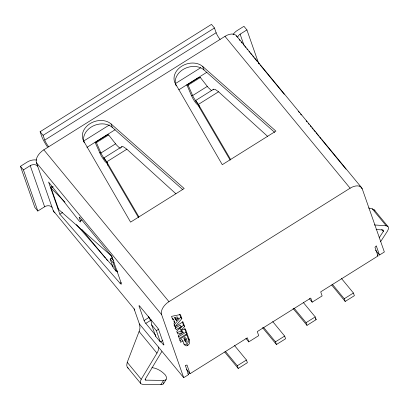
<?xml version="1.0" encoding="UTF-8"?>
<svg xmlns="http://www.w3.org/2000/svg" width="409" height="409" viewBox="0 0 409 409"><rect width="100%" height="100%" fill="white"/><g stroke="black" fill="none" stroke-linecap="round" stroke-linejoin="round"><path stroke-width="0.61" d="M236.944 36.636A11.677 6.953 -39.5 0 0 224.981 36.345L43.824 149.822A11.677 6.953 -39.5 0 0 36.462 162.762L53.262 210.732L134.075 308.785L139.362 323.887L139.965 327.169A13.84 9.632 -41.8 0 1 139.101 331.494L127.24 362.328L126.754 365.063A8.001 5.568 -41.8 0 0 128.242 368.238M158.441 347.036L158.441 349.588A13.84 6.702 -37.6 0 1 156.949 353.156L141.223 379.291L140.333 381.541A8.001 3.875 -37.6 0 0 141.141 383.893L142.864 384.368L160.906 384.624A9.652 3.952 31.1 0 0 163.835 382.42M161.836 351.525L145.451 378.831A2.004 0.971 -37.6 0 0 145.272 379.854L145.88 380.155L163.564 380.406C167.987 380.871 166.785 375.482 164.219 373.862A10.235 4.192 31.1 0 0 155.006 368.248L151.933 367.584M160.906 384.624L163.564 380.406M121.309 147.281L121.974 146.642L123.544 146.857L126.862 149.224L175.875 193.754M213.007 89.842L213.672 89.208L215.236 89.418L218.554 91.785L267.568 136.32M379.189 237.787L383.335 231.412A2.004 0.971 -37.6 0 0 383.586 230.364L383.029 230.016L376.116 229.505M380.564 241.724L387.425 231.177L388.453 228.892A8.001 3.875 -37.6 0 0 387.86 226.402L374.261 209.899L372.262 208.846L368.565 207.971M163.344 383.898L166.187 379.598M173.937 325.14L180.676 317.231L179.643 314.281M175.108 326.556L181.841 318.647L180.4 314.521L171.545 316.377L172.746 319.807L173.667 319.562L174.638 322.333L173.907 323.125L175.108 326.556L174.331 325.61M176.371 320.446L178.35 318.299L177.184 316.883L174.684 317.553L175.205 319.03L176.371 320.446L175.855 318.974L174.684 317.553M121.974 146.642L104.004 157.9L104.167 158.631L101.57 154.382L96.406 142.598L95.149 142.455L101.299 156.105L105.016 161.519L107.306 163.518L107.296 162.966M213.672 89.208L195.696 100.466L195.86 101.192L193.263 96.943L188.099 85.159L186.841 85.016C190.395 92.025 192.414 101.084 198.999 106.084M175.052 328.315L180.083 325.165L181.248 326.581L176.744 331.224L177.721 334.01L183.273 332.348L182.102 330.932L177.107 332.425M182.209 321.617L183.457 325.175L179.827 328.841L180.993 330.257L185.425 328.877L187.087 333.621L179.29 338.504L178.242 335.498L183.273 332.348M180.993 330.257L184.628 326.592L182.961 321.847L175.17 326.73L176.223 329.731L181.248 326.581M117.097 270.697L116.136 271.218L113.16 267.614L110.159 259.045L112.224 257.471M112.071 256.504L58.61 209.449L51.161 188.171L53.17 186.657M116.136 271.218L113.135 262.655L114.05 262.005M182.91 340.912C183.329 343.039 184.934 347.42 187.823 345.354C191.795 342.854 188.212 337.568 187.373 334.439L179.582 339.322L180.635 342.338L182.91 340.912L181.744 339.496L179.924 340.636M47.51 146.969A11.35 1.953 57.9 0 1 41.779 136.488L40.113 131.724L211.489 24.376L214.464 27.986L216.136 32.751A5.527 0.951 57.9 0 0 220.088 39.412M48.712 146.759A5.527 0.951 57.9 0 1 44.755 140.098L43.088 135.333L214.464 27.986M44.755 140.098L216.136 32.751M52.066 207.307A5.527 4.341 -19.3 0 0 44.622 206.77L37.822 211.029L34.847 207.419L20.45 166.305L27.25 162.046A11.35 8.906 -19.3 0 1 36.698 160.026M37.822 211.029L23.425 169.914L30.225 165.655A5.527 4.341 -19.3 0 1 37.664 166.187M237.68 37.229A5.527 4.341 -19.3 0 1 240.114 34.177L246.913 29.918L243.943 26.309L237.138 30.568A11.35 8.906 -19.3 0 0 233.094 34.622M83.416 141.212L109.351 124.965M175.256 83.681L200.65 67.776M86.943 147.378L115.031 129.781M178.784 89.847L206.872 72.25M95.149 142.455L107.373 134.796L108.63 134.939L116.534 145.011L119.198 147.623L120.497 148.247M186.841 85.016L199.065 77.357L200.328 77.5L208.227 87.572L211.581 90.614M96.406 142.598L108.63 134.939M188.099 85.159L200.328 77.5M115.573 143.83L100.931 153.002L99.673 152.859M207.266 86.396L192.624 95.568L191.366 95.42M52.086 186.376L50.465 187.388A11.754 9.847 -16.1 0 0 51.156 188.176M126.862 149.224L106.713 161.841L107.843 165.175L138.467 217.537M218.554 91.785L198.406 104.402L199.541 107.736L230.16 160.098M82.01 219.909L80.389 220.921L79.274 217.736A2.377 0.409 57.9 0 1 80.006 217.823L110.681 255.047A2.377 0.409 57.9 0 1 112.383 257.915L121.212 283.115A4.576 0.787 57.9 0 1 120.031 283.217L59.852 214.183L62.551 212.491M120.031 283.217L121.11 282.542M379.491 255.032L376.275 245.845A11.677 6.953 -39.5 0 1 374.966 247.261L378.008 255.957L320.702 291.857L322.128 295.927L312.195 302.149L310.768 298.079L257.281 331.587L258.703 335.656L248.769 341.878L247.348 337.808L190.037 373.708L186.99 365.007A11.677 6.953 -39.5 0 1 185.338 365.447L188.554 374.634L183.692 377.681L161.606 314.608A11.677 6.953 -39.5 0 1 168.963 301.673L350.124 188.196A11.677 6.953 -39.5 0 1 362.267 188.917L384.353 251.985L379.491 255.032L375.482 250.165M155.461 335.109L145.803 323.391A2.377 0.409 57.9 0 1 144.101 320.523L148.958 317.476L148.539 316.28M145.803 323.391L150.66 320.344A2.377 0.409 57.9 0 1 148.958 317.476M162.879 340.385L160.333 341.975L156.361 330.625L158.907 329.03M181.095 331.561L182.102 330.932M178.641 336.76L185.916 332.205L184.669 328.642M183.917 338.136L185.078 337.41L186.243 338.826L187.133 341.357A0.695 0.414 -39.5 0 1 186.693 342.129A0.695 0.414 -39.5 0 1 185.972 342.082L184.802 340.666L183.917 338.136L185.088 339.552L185.972 342.082M185.088 339.552L186.243 338.826M246.453 360.012L247.394 362.701L238.222 368.443L237.281 365.753L246.453 360.012L234.521 345.533M284.659 336.08L285.6 338.77L276.433 344.511L275.487 341.822L284.659 336.08L272.726 321.597M315.221 316.934L316.167 319.623L306.995 325.365L306.055 322.675L315.221 316.934L303.289 302.456M353.432 293.002L354.373 295.692L345.201 301.433L344.26 298.744L353.432 293.002L341.495 278.519M186.785 334.685L188.493 339.94L188.293 342.082A2.597 1.549 -39.5 0 1 186.657 343.933L185.221 344.485L183.871 344.066M175.855 318.974L178.35 318.299M374.301 224.93L386.244 225.814L387.86 226.402M202.762 66.503L275.901 131.1L222.276 164.689L175.389 83.651A16.539 12.981 -19.3 0 1 181.744 66.181A16.539 12.981 -19.3 0 1 202.762 66.503L203.953 69.908L274.7 132.393M111.069 123.942L184.203 188.534L130.578 222.128L83.692 141.085A16.539 12.981 -19.3 0 1 90.052 123.62A16.539 12.981 -19.3 0 1 111.069 123.942L112.26 127.347L182.532 189.408M195.696 100.466L198.406 104.402L230.604 159.469M104.004 157.9L106.713 161.841L138.912 216.908M51.161 188.171L65.031 202.153M76.411 224.561L113.191 266.75M116.534 270.584L117.787 272.021M236.468 35.854L361.612 187.7M239.153 39.535L239.965 40.522M241.187 41.999L242 42.986M244.843 46.437L245.656 47.424M246.872 48.901L247.685 49.888M248.907 51.37L249.72 52.352M250.533 53.339L251.75 54.821M252.563 55.803L253.784 57.286M254.592 58.272L257.44 61.723M258.253 62.705L259.47 64.187M260.282 65.174L284.255 94.259M298.478 111.514L299.291 112.501M300.508 113.978L301.321 114.965M306.198 120.88L307.011 121.867M308.228 123.349L309.04 124.331M310.257 125.814L311.07 126.8M311.883 127.787L313.105 129.264M313.918 130.251L315.135 131.729M315.947 132.715L318.79 136.166M319.603 137.153L320.825 138.631M321.638 139.617L346.014 169.198M359.828 185.962L360.641 186.944M361.454 187.93L362.267 188.917M372.262 208.846L386.244 225.814M224.981 36.345L350.124 188.196M381.75 229.49L383.335 231.412M377.2 254.976L378.008 255.957M332.328 284.265L344.26 298.744M331.679 285.022L345.201 301.433M309.357 298.713L312.195 302.149M315.37 318.657L316.167 319.623M294.122 308.197L306.055 322.675M293.074 308.473L306.995 325.365M263.554 327.343L275.487 341.822M262.506 327.619L276.433 344.511M245.937 338.437L248.769 341.878M225.349 351.275L237.281 365.753M224.699 352.031L238.222 368.443M40.113 131.724L43.088 135.333M43.824 149.822L168.963 301.673M180.676 317.231L181.841 318.647M183.457 325.175L184.628 326.592M185.916 332.205L187.087 333.621M172.501 318.141L173.667 319.562M188.145 338.57L189.316 339.991M173.861 321.387L174.638 322.333M186.657 343.938L187.823 345.354M36.462 162.762L161.606 314.608M111.534 258.069L113.395 260.323M110.159 259.045L113.135 262.655M82.01 229.648L105.471 258.115M106.279 259.096L107.495 260.569M150.814 319.332L151.683 324.95L156.361 330.625M20.45 166.305L23.425 169.914M186.381 369.276L190.037 373.708M187.751 373.662L188.554 374.634M160.691 341.454L163.104 344.383A2.377 0.409 57.9 0 0 163.835 344.47L158.81 330.119A2.377 0.409 57.9 0 0 157.107 327.251L139.801 306.254A2.377 0.409 57.9 0 0 139.075 306.172L144.101 320.523M151.683 324.95L155.66 336.3L160.333 341.975M139.362 323.887L183.692 377.681M139.101 331.494L156.949 353.156M145.088 379.194L145.88 380.155M127.24 362.328L141.223 379.291M127.439 367.343L140.573 383.279M195.788 100.957L198.636 105.021M104.096 158.395L106.943 162.46M198.994 105.527L198.851 106.125L199.541 107.736M107.843 165.175L107.066 163.048M246.913 29.918L258.81 63.886M240.114 34.177L244.081 45.501M175.389 83.651L176.182 85.921M83.692 141.085L84.29 142.787M59.852 214.183L48.584 182.01L78.758 220.477A4.576 0.787 57.9 0 0 80.389 220.921M30.225 165.655L44.622 206.77M155.466 335.053L155.66 336.3M54.924 212.884A11.677 6.953 -39.5 0 1 53.262 210.732M175.487 84.326A16.539 12.981 -19.3 0 1 184.556 68.671A16.539 12.981 -19.3 0 1 203.953 69.908M134.781 310.073A11.677 6.953 -39.5 0 1 134.075 308.785M58.615 209.449A11.754 8.512 -21.8 0 1 57.971 208.805M374.261 209.899A8.001 5.568 -41.8 0 1 374.992 210.855M185.072 340.845A0.695 0.414 -39.5 0 1 184.802 340.666M83.794 141.759A16.539 12.981 -19.3 0 1 92.863 126.11A16.539 12.981 -19.3 0 1 112.26 127.347"/></g></svg>
